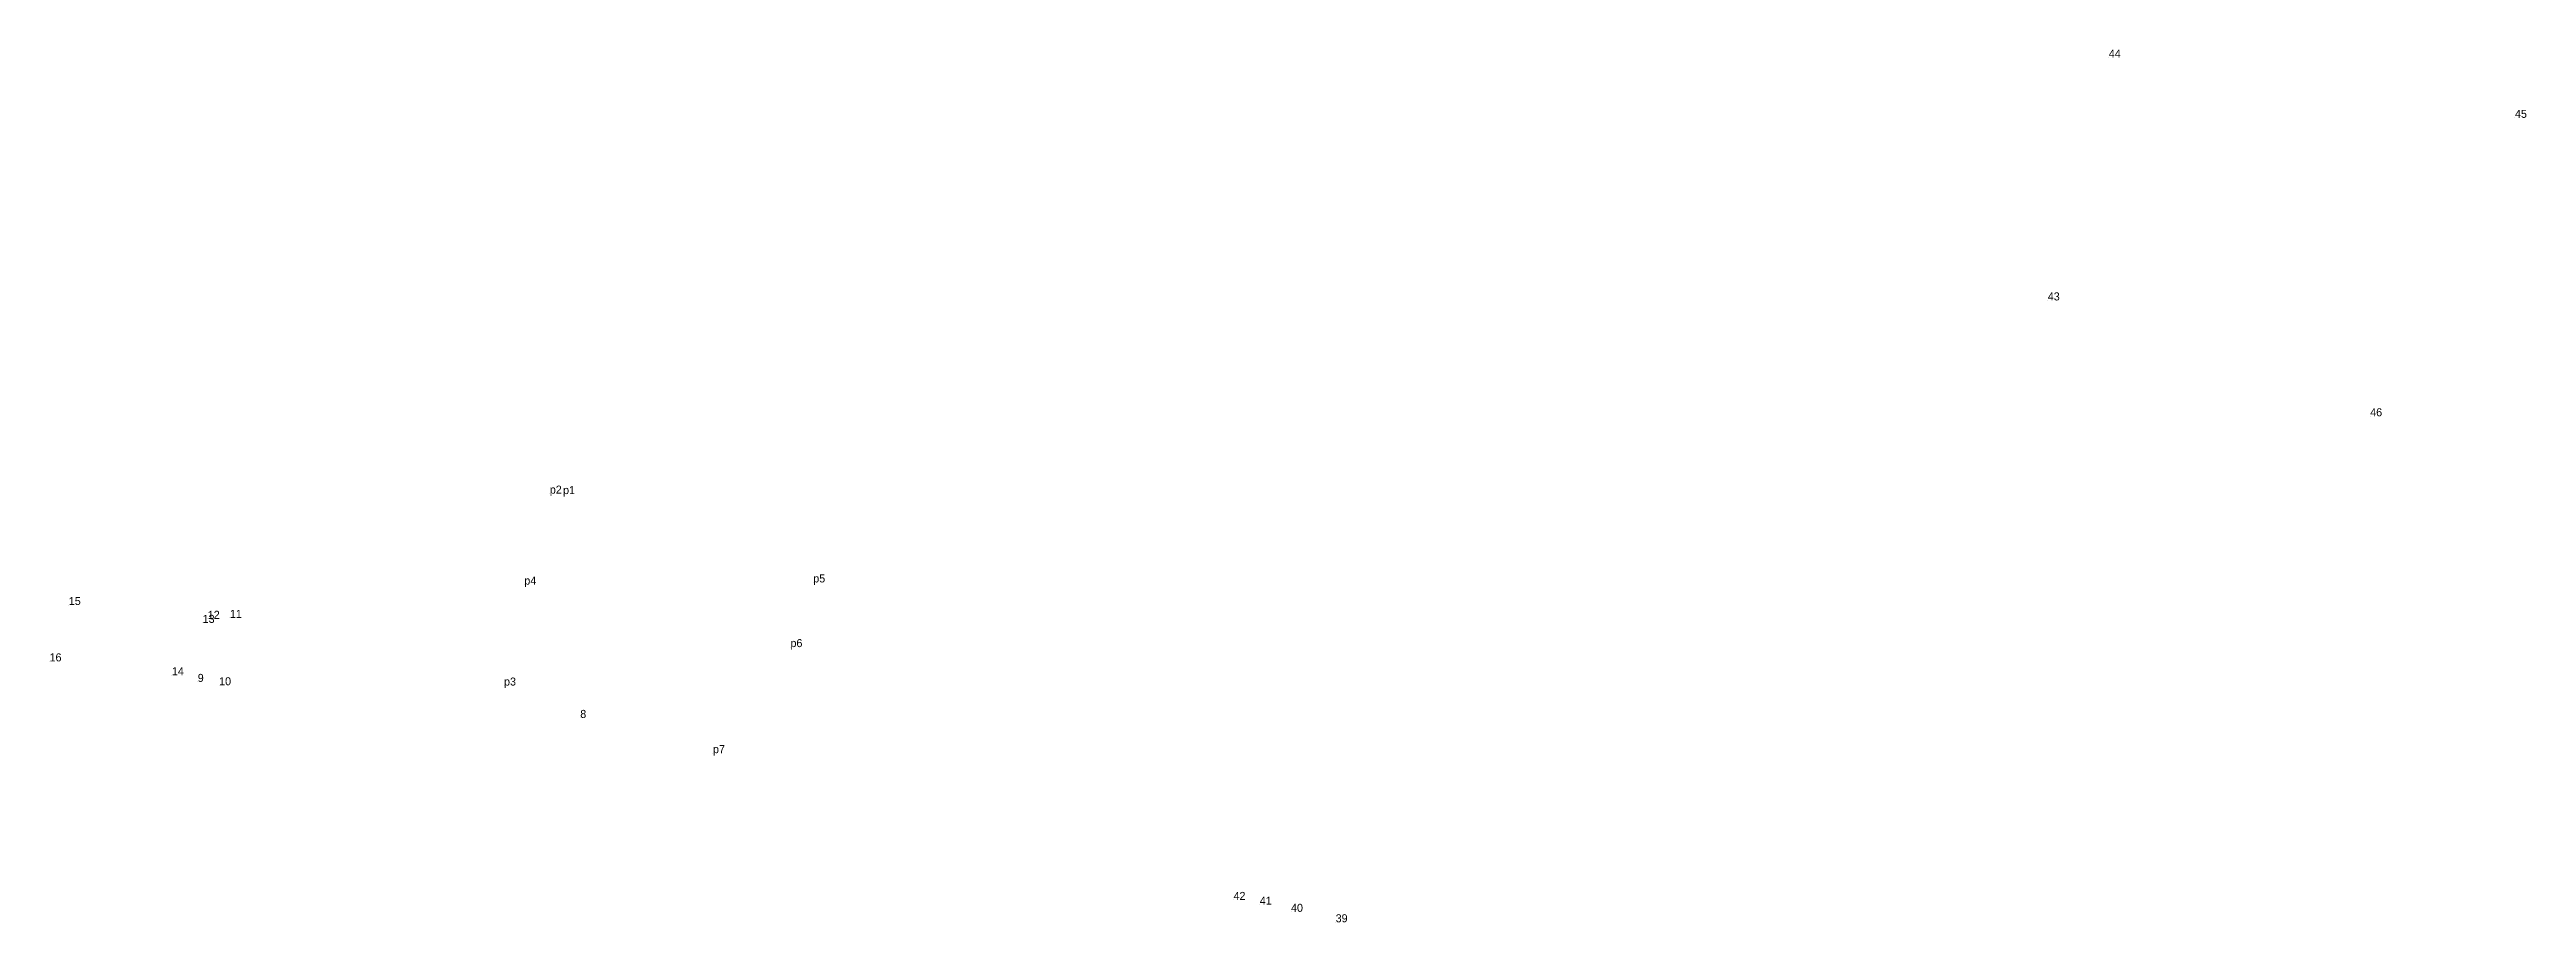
# Model space of a CAD drawing. Extents: x 534094 to 554066, y 1839346 to 1851880.
# Drawn here: x 535158 to 535714, y 1851685 to 1851880 of the extents above.
import ezdxf

# ---------------------------------------------------------------- set-up
doc = ezdxf.new("R2010")
doc.units = 0
doc.layers.add('Level 12', color=7, linetype='Continuous')
doc.layers.add('Level 7', color=7, linetype='Continuous')

msp = doc.modelspace()

# ---------------------------------------------------------------- linework, layer by layer
at = {"layer": 'Level 7'}
for p, q in [((535619.915, 1851878.321), (535619.915, 1851878.321)), ((535619.915, 1851878.321), (535619.915, 1851878.321)), ((535710.947, 1851864.832), (535710.947, 1851864.832)), ((535710.947, 1851864.832), (535710.947, 1851864.832)), ((535606.234, 1851823.957), (535606.234, 1851823.957)), ((535606.234, 1851823.957), (535606.234, 1851823.957)), ((535678.498, 1851798.012), (535678.498, 1851798.012)), ((535270.491, 1851780.7), (535270.491, 1851780.7)), ((535270.491, 1851780.7), (535270.491, 1851780.7)), ((535273.458, 1851780.598), (535273.458, 1851780.598)), ((535273.458, 1851780.598), (535273.458, 1851780.598)), ((535264.777, 1851760.33), (535264.777, 1851760.33)), ((535264.777, 1851760.33), (535264.777, 1851760.33)), ((535329.535, 1851760.817), (535329.535, 1851760.817)), ((535329.535, 1851760.817), (535329.535, 1851760.817)), ((535162.675, 1851755.756), (535162.675, 1851755.756)), ((535162.675, 1851755.756), (535162.675, 1851755.756)), ((535192.675, 1851751.757), (535192.675, 1851751.757)), ((535192.675, 1851751.757), (535192.675, 1851751.757)), ((535193.823, 1851752.666), (535193.823, 1851752.666)), ((535193.823, 1851752.666), (535193.823, 1851752.666)), ((535198.773, 1851752.874), (535198.773, 1851752.874)), ((535198.773, 1851752.874), (535198.773, 1851752.874)), ((535158.358, 1851743.135), (535158.358, 1851743.135)), ((535158.358, 1851743.135), (535158.358, 1851743.135)), ((535324.427, 1851746.337), (535324.427, 1851746.337)), ((535324.427, 1851746.337), (535324.427, 1851746.337)), ((535185.782, 1851740.033), (535185.782, 1851740.033)), ((535185.782, 1851740.033), (535185.782, 1851740.033)), ((535191.575, 1851738.54), (535191.575, 1851738.54)), ((535191.575, 1851738.54), (535191.575, 1851738.54)), ((535196.365, 1851737.79), (535196.365, 1851737.79)), ((535196.365, 1851737.79), (535196.365, 1851737.79)), ((535260.228, 1851737.721), (535260.228, 1851737.721)), ((535260.228, 1851737.721), (535260.228, 1851737.721)), ((535277.311, 1851730.475), (535277.311, 1851730.475)), ((535277.311, 1851730.475), (535277.311, 1851730.475)), ((535307.061, 1851722.59), (535307.061, 1851722.59)), ((535307.061, 1851722.59), (535307.061, 1851722.59)), ((535423.733, 1851689.725), (535423.733, 1851689.725)), ((535423.733, 1851689.725), (535423.733, 1851689.725)), ((535429.62, 1851688.666), (535429.62, 1851688.666)), ((535429.62, 1851688.666), (535429.62, 1851688.666)), ((535436.616, 1851687.062), (535436.616, 1851687.062)), ((535436.616, 1851687.062), (535436.616, 1851687.062)), ((535446.623, 1851684.722), (535446.623, 1851684.722)), ((535446.623, 1851684.722), (535446.623, 1851684.722))]:
    msp.add_line(p, q, dxfattribs=at)

# ---------------------------------------------------------------- texts
at = {"layer": 'Level 12'}
for s, p in [('44', (535619.915, 1851878.321)), ('44', (535619.915, 1851878.321)), ('45', (535710.947, 1851864.832)), ('45', (535710.947, 1851864.832)), ('43', (535606.234, 1851823.957)), ('43', (535606.234, 1851823.957)), ('46', (535678.498, 1851798.012)), ('p2', (535270.491, 1851780.7)), ('p2', (535270.491, 1851780.7)), ('p1', (535273.458, 1851780.598)), ('p1', (535273.458, 1851780.598)), ('p4', (535264.777, 1851760.33)), ('p4', (535264.777, 1851760.33)), ('p5', (535329.535, 1851760.817)), ('p5', (535329.535, 1851760.817)), ('15', (535162.675, 1851755.756)), ('15', (535162.675, 1851755.756)), ('12', (535193.823, 1851752.666)), ('12', (535193.823, 1851752.666)), ('11', (535198.773, 1851752.874)), ('11', (535198.773, 1851752.874)), ('13', (535192.675, 1851751.757)), ('13', (535192.675, 1851751.757)), ('16', (535158.358, 1851743.135)), ('16', (535158.358, 1851743.135)), ('p6', (535324.427, 1851746.337)), ('p6', (535324.427, 1851746.337)), ('14', (535185.782, 1851740.033)), ('14', (535185.782, 1851740.033)), ('9', (535191.575, 1851738.54)), ('9', (535191.575, 1851738.54)), ('10', (535196.365, 1851737.79)), ('10', (535196.365, 1851737.79)), ('p3', (535260.228, 1851737.721)), ('p3', (535260.228, 1851737.721)), ('8', (535277.311, 1851730.475)), ('8', (535277.311, 1851730.475)), ('p7', (535307.061, 1851722.59)), ('p7', (535307.061, 1851722.59)), ('42', (535423.733, 1851689.725)), ('42', (535423.733, 1851689.725)), ('41', (535429.62, 1851688.666)), ('41', (535429.62, 1851688.666)), ('40', (535436.616, 1851687.062)), ('40', (535436.616, 1851687.062)), ('39', (535446.623, 1851684.722)), ('39', (535446.623, 1851684.722))]:
    msp.add_text(s, height=1.8, dxfattribs=at).set_placement(p)

doc.saveas('drawing.dxf')
